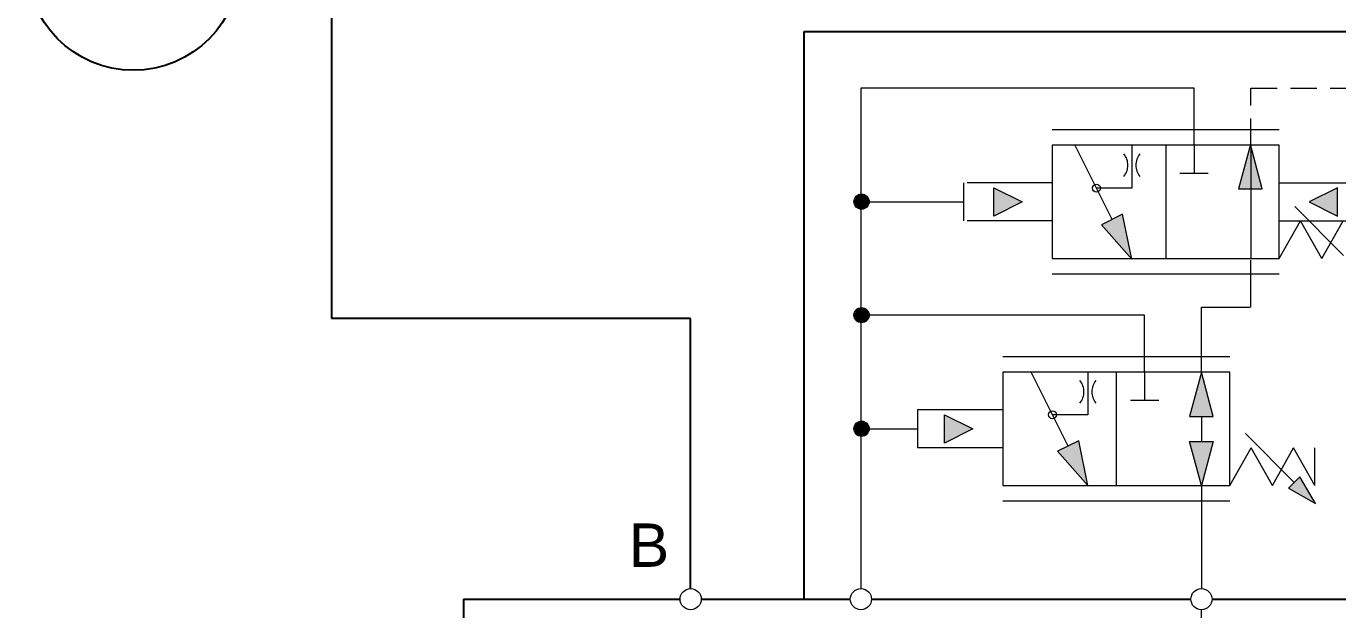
# Model space of a CAD drawing. Header units: inches. Extents: x -45549 to -45252, y 2679 to 2889.
# Drawn here: x -45519.85 to -45495.01, y 2726.37 to 2737.42 of the extents above; entities that cross this region are included whole.
import ezdxf

# ---------------------------------------------------------------- set-up
doc = ezdxf.new("R2010")
doc.units = ezdxf.units.IN
doc.header["$MEASUREMENT"] = 0
for name, pattern in [('AI-Linetype-23', [100.474706, 50.237352, -10.047471, 10.047471, -10.047471, 10.047471, -10.047471]), ('AI-Linetype-24', [100.474706, 50.237352, -10.047471, 10.047471, -10.047471, 10.047471, -10.047471]), ('AI-Linetype-25', [100.474706, 50.237352, -10.047471, 10.047471, -10.047471, 10.047471, -10.047471]), ('AI-Linetype-26', [100.474706, 50.237352, -10.047471, 10.047471, -10.047471, 10.047471, -10.047471]), ('DASHED', [0.75, 0.5, -0.25])]:
    doc.linetypes.add(name, pattern=pattern)
doc.layers.add('katman 1', color=7, linetype='Continuous')
doc.styles.get("Standard").update_dxf_attribs({"font": 'arial.ttf'})

msp = doc.modelspace()

# ---------------------------------------------------------------- linework, layer by layer
at = {"color": 1}
msp.add_line((-45514.066, 2740.348), (-45514.066, 2731.883), dxfattribs=at)
at = {"color": 2, "linetype": 'ByBlock'}
for p, q in [((-45505.114, 2737.32), (-45491.339, 2737.32)), ((-45505.114, 2726.569), (-45505.114, 2737.32)), ((-45511.564, 2726.569), (-45507.465, 2726.569)), ((-45511.564, 2726.569), (-45511.564, 2716.02)), ((-45507.063, 2726.569), (-45504.24, 2726.569)), ((-45503.838, 2726.569), (-45497.789, 2726.569)), ((-45497.388, 2726.569), (-45493.482, 2726.569))]:
    msp.add_line(p, q, dxfattribs=at)
at = {"color": 1, "linetype": 'ByBlock'}
for p, q in [((-45507.267, 2731.883), (-45514.066, 2731.883)), ((-45507.267, 2726.77), (-45507.267, 2731.883))]:
    msp.add_line(p, q, dxfattribs=at)
at = {"color": 7, "linetype": 'Continuous'}
msp.add_circle((-45517.82, 2738.616), 2.029, dxfattribs=at)
at = {"layer": 'katman 1', "color": 7, "lineweight": 9}
for p, q in [((-45504.039, 2736.245), (-45504.039, 2726.77)), ((-45497.728, 2736.245), (-45504.039, 2736.245)), ((-45497.728, 2735.17), (-45497.728, 2736.245)), ((-45500.416, 2735.17), (-45500.416, 2733.02)), ((-45496.115, 2735.17), (-45500.416, 2735.17)), ((-45498.266, 2735.17), (-45498.266, 2733.02)), ((-45496.115, 2733.02), (-45496.115, 2735.17)), ((-45502.093, 2734.453), (-45502.093, 2733.736)), ((-45500.416, 2734.453), (-45502.028, 2734.453)), ((-45496.115, 2734.453), (-45494.503, 2734.453)), ((-45504.039, 2734.095), (-45502.093, 2734.095)), ((-45500.416, 2733.736), (-45502.028, 2733.736)), ((-45496.115, 2733.736), (-45494.503, 2733.736)), ((-45500.416, 2733.02), (-45496.115, 2733.02)), ((-45496.653, 2732.101), (-45496.653, 2732.987)), ((-45497.588, 2730.87), (-45497.588, 2732.101)), ((-45497.588, 2732.101), (-45496.665, 2732.101)), ((-45498.664, 2731.945), (-45504.039, 2731.945)), ((-45498.664, 2730.87), (-45498.664, 2731.945)), ((-45501.351, 2730.87), (-45501.351, 2728.719)), ((-45497.051, 2730.87), (-45501.351, 2730.87)), ((-45499.201, 2730.87), (-45499.201, 2728.719)), ((-45497.051, 2728.719), (-45497.051, 2730.87)), ((-45502.964, 2730.153), (-45502.964, 2729.436)), ((-45501.351, 2730.153), (-45502.964, 2730.153)), ((-45504.039, 2729.794), (-45502.964, 2729.794)), ((-45501.351, 2729.436), (-45502.964, 2729.436)), ((-45501.351, 2728.719), (-45497.051, 2728.719)), ((-45497.588, 2728.719), (-45497.588, 2726.77)), ((-45497.59, 2718.546), (-45497.59, 2726.369))]:
    msp.add_line(p, q, dxfattribs=at)
at = {"layer": 'katman 1', "color": 7, "linetype": 'DASHED', "lineweight": 9}
for p, q in [((-45496.653, 2736.245), (-45493.272, 2736.245)), ((-45496.653, 2735.17), (-45496.653, 2736.245))]:
    msp.add_line(p, q, dxfattribs=at)
at = {"layer": 'katman 1', "color": 7, "lineweight": 18}
for p, q in [((-45496.115, 2735.457), (-45500.416, 2735.457)), ((-45499.281, 2733.762), (-45499.982, 2735.161)), ((-45498.907, 2735.161), (-45498.907, 2734.354)), ((-45497.728, 2735.17), (-45497.728, 2734.632)), ((-45496.661, 2735.182), (-45496.885, 2734.343)), ((-45496.437, 2734.343), (-45496.661, 2735.182)), ((-45496.654, 2735.17), (-45496.653, 2733.02)), ((-45497.459, 2734.632), (-45497.997, 2734.632)), ((-45501.521, 2734.362), (-45500.983, 2734.093)), ((-45501.521, 2733.824), (-45501.521, 2734.362)), ((-45498.907, 2734.354), (-45499.577, 2734.354)), ((-45496.885, 2734.343), (-45496.437, 2734.343)), ((-45495.011, 2734.362), (-45495.548, 2734.093)), ((-45495.011, 2733.824), (-45495.011, 2734.362)), ((-45500.983, 2734.093), (-45501.521, 2733.824)), ((-45495.818, 2734.004), (-45494.895, 2733.081)), ((-45495.548, 2734.093), (-45495.011, 2733.824)), ((-45499.081, 2733.861), (-45499.481, 2733.662)), ((-45498.906, 2733.011), (-45499.081, 2733.861)), ((-45496.115, 2733.02), (-45495.712, 2733.736)), ((-45495.309, 2733.02), (-45495.712, 2733.736)), ((-45495.309, 2733.02), (-45494.906, 2733.736)), ((-45499.481, 2733.662), (-45498.906, 2733.011)), ((-45500.416, 2732.733), (-45496.115, 2732.733)), ((-45497.051, 2731.156), (-45501.351, 2731.156)), ((-45500.113, 2729.47), (-45500.814, 2730.869)), ((-45499.739, 2730.87), (-45499.739, 2730.062)), ((-45498.664, 2730.87), (-45498.664, 2730.332)), ((-45497.589, 2730.87), (-45497.813, 2730.031)), ((-45497.366, 2730.031), (-45497.589, 2730.87)), ((-45498.395, 2730.332), (-45498.932, 2730.332)), ((-45502.456, 2730.062), (-45501.918, 2729.793)), ((-45502.456, 2729.524), (-45502.456, 2730.062)), ((-45499.739, 2730.062), (-45500.409, 2730.062)), ((-45497.813, 2730.031), (-45497.366, 2730.031)), ((-45497.589, 2730.031), (-45497.588, 2729.558)), ((-45501.918, 2729.793), (-45502.456, 2729.524)), ((-45499.913, 2729.57), (-45500.313, 2729.37)), ((-45499.738, 2728.72), (-45499.913, 2729.57)), ((-45497.589, 2728.719), (-45497.813, 2729.558)), ((-45497.813, 2729.558), (-45497.366, 2729.558)), ((-45497.366, 2729.558), (-45497.589, 2728.719)), ((-45496.754, 2729.704), (-45495.83, 2728.78)), ((-45500.313, 2729.37), (-45499.738, 2728.72)), ((-45497.051, 2728.719), (-45496.648, 2729.436)), ((-45496.245, 2728.719), (-45496.648, 2729.436)), ((-45496.245, 2728.719), (-45495.842, 2729.436)), ((-45495.438, 2728.719), (-45495.842, 2729.436)), ((-45495.438, 2728.719), (-45495.438, 2729.436)), ((-45495.723, 2728.887), (-45495.937, 2728.673)), ((-45495.429, 2728.38), (-45495.723, 2728.887)), ((-45495.937, 2728.673), (-45495.429, 2728.38)), ((-45501.351, 2728.433), (-45497.051, 2728.433))]:
    msp.add_line(p, q, dxfattribs=at)
at = {"layer": 'katman 1', "color": 7, "lineweight": 0}
for p, q in [((-45496.661, 2735.182), (-45496.885, 2734.343)), ((-45496.437, 2734.343), (-45496.661, 2735.182)), ((-45501.521, 2734.362), (-45500.983, 2734.093)), ((-45501.521, 2733.824), (-45501.521, 2734.362)), ((-45496.885, 2734.343), (-45496.437, 2734.343)), ((-45495.011, 2734.362), (-45495.548, 2734.093)), ((-45495.011, 2733.824), (-45495.011, 2734.362)), ((-45500.983, 2734.093), (-45501.521, 2733.824)), ((-45495.548, 2734.093), (-45495.011, 2733.824)), ((-45499.081, 2733.861), (-45499.481, 2733.662)), ((-45498.906, 2733.011), (-45499.081, 2733.861)), ((-45499.481, 2733.662), (-45498.906, 2733.011)), ((-45497.589, 2730.87), (-45497.813, 2730.031)), ((-45497.366, 2730.031), (-45497.589, 2730.87)), ((-45502.456, 2730.062), (-45501.918, 2729.793)), ((-45502.456, 2729.524), (-45502.456, 2730.062)), ((-45497.813, 2730.031), (-45497.366, 2730.031)), ((-45501.918, 2729.793), (-45502.456, 2729.524)), ((-45499.913, 2729.57), (-45500.313, 2729.37)), ((-45499.738, 2728.72), (-45499.913, 2729.57)), ((-45497.589, 2728.719), (-45497.813, 2729.558)), ((-45497.813, 2729.558), (-45497.366, 2729.558)), ((-45497.366, 2729.558), (-45497.589, 2728.719)), ((-45500.313, 2729.37), (-45499.738, 2728.72)), ((-45495.723, 2728.887), (-45495.937, 2728.673)), ((-45495.429, 2728.38), (-45495.723, 2728.887)), ((-45495.937, 2728.673), (-45495.429, 2728.38))]:
    msp.add_line(p, q, dxfattribs=at)
at = {"layer": 'katman 1', "color": 7, "linetype": 'AI-Linetype-26', "lineweight": 18}
msp.add_open_spline([(-45499.057, 2734.573), (-45498.956, 2734.699), (-45498.956, 2734.877), (-45499.057, 2735.003)], degree=3, dxfattribs=at)
at = {"layer": 'katman 1', "color": 7, "linetype": 'AI-Linetype-25', "lineweight": 18}
msp.add_open_spline([(-45498.757, 2735.003), (-45498.857, 2734.877), (-45498.857, 2734.699), (-45498.757, 2734.573)], degree=3, dxfattribs=at)
at = {"layer": 'katman 1', "color": 7, "lineweight": 9}
for points in [[(-45504.17, 2734.098), (-45504.17, 2734.018), (-45504.106, 2733.954), (-45504.026, 2733.954), (-45503.946, 2733.954), (-45503.882, 2734.018), (-45503.882, 2734.098), (-45503.882, 2734.178), (-45503.946, 2734.242), (-45504.026, 2734.242), (-45504.106, 2734.242), (-45504.17, 2734.178), (-45504.17, 2734.098)], [(-45504.17, 2734.098), (-45504.17, 2734.018), (-45504.106, 2733.954), (-45504.026, 2733.954), (-45503.946, 2733.954), (-45503.882, 2734.018), (-45503.882, 2734.098), (-45503.882, 2734.178), (-45503.946, 2734.242), (-45504.026, 2734.242), (-45504.106, 2734.242), (-45504.17, 2734.178), (-45504.17, 2734.098)], [(-45504.17, 2731.948), (-45504.17, 2731.868), (-45504.106, 2731.804), (-45504.026, 2731.804), (-45503.946, 2731.804), (-45503.882, 2731.868), (-45503.882, 2731.948), (-45503.882, 2732.028), (-45503.946, 2732.092), (-45504.026, 2732.092), (-45504.106, 2732.092), (-45504.17, 2732.028), (-45504.17, 2731.948)], [(-45504.17, 2731.948), (-45504.17, 2731.868), (-45504.106, 2731.804), (-45504.026, 2731.804), (-45503.946, 2731.804), (-45503.882, 2731.868), (-45503.882, 2731.948), (-45503.882, 2732.028), (-45503.946, 2732.092), (-45504.026, 2732.092), (-45504.106, 2732.092), (-45504.17, 2732.028), (-45504.17, 2731.948)], [(-45504.17, 2729.798), (-45504.17, 2729.718), (-45504.106, 2729.654), (-45504.026, 2729.654), (-45503.946, 2729.654), (-45503.882, 2729.718), (-45503.882, 2729.798), (-45503.882, 2729.877), (-45503.946, 2729.942), (-45504.026, 2729.942), (-45504.106, 2729.942), (-45504.17, 2729.877), (-45504.17, 2729.798)], [(-45504.17, 2729.798), (-45504.17, 2729.718), (-45504.106, 2729.654), (-45504.026, 2729.654), (-45503.946, 2729.654), (-45503.882, 2729.718), (-45503.882, 2729.798), (-45503.882, 2729.877), (-45503.946, 2729.942), (-45504.026, 2729.942), (-45504.106, 2729.942), (-45504.17, 2729.877), (-45504.17, 2729.798)], [(-45507.063, 2726.569), (-45507.063, 2726.68), (-45507.153, 2726.77), (-45507.264, 2726.77), (-45507.375, 2726.77), (-45507.465, 2726.68), (-45507.465, 2726.569), (-45507.465, 2726.459), (-45507.375, 2726.369), (-45507.264, 2726.369), (-45507.153, 2726.369), (-45507.063, 2726.459), (-45507.063, 2726.569)], [(-45503.838, 2726.569), (-45503.838, 2726.68), (-45503.928, 2726.77), (-45504.039, 2726.77), (-45504.15, 2726.77), (-45504.24, 2726.68), (-45504.24, 2726.569), (-45504.24, 2726.459), (-45504.15, 2726.369), (-45504.039, 2726.369), (-45503.928, 2726.369), (-45503.838, 2726.459), (-45503.838, 2726.569)], [(-45497.388, 2726.569), (-45497.388, 2726.68), (-45497.478, 2726.77), (-45497.588, 2726.77), (-45497.699, 2726.77), (-45497.789, 2726.68), (-45497.789, 2726.569), (-45497.789, 2726.459), (-45497.699, 2726.369), (-45497.588, 2726.369), (-45497.478, 2726.369), (-45497.388, 2726.459), (-45497.388, 2726.569)]]:
    msp.add_open_spline(points, degree=3, knots=[0, 0, 0, 0, 1, 1, 1, 2, 2, 2, 3, 3, 3, 4, 4, 4, 4], dxfattribs=at)
at = {"layer": 'katman 1', "color": 7, "lineweight": 18}
for points in [[(-45499.652, 2734.354), (-45499.652, 2734.312), (-45499.619, 2734.278), (-45499.577, 2734.278), (-45499.536, 2734.278), (-45499.502, 2734.312), (-45499.502, 2734.354), (-45499.502, 2734.395), (-45499.536, 2734.429), (-45499.577, 2734.429), (-45499.619, 2734.429), (-45499.652, 2734.395), (-45499.652, 2734.354)], [(-45500.484, 2730.062), (-45500.484, 2730.02), (-45500.451, 2729.987), (-45500.409, 2729.987), (-45500.368, 2729.987), (-45500.334, 2730.02), (-45500.334, 2730.062), (-45500.334, 2730.103), (-45500.368, 2730.137), (-45500.409, 2730.137), (-45500.451, 2730.137), (-45500.484, 2730.103), (-45500.484, 2730.062)]]:
    msp.add_open_spline(points, degree=3, knots=[0, 0, 0, 0, 1, 1, 1, 2, 2, 2, 3, 3, 3, 4, 4, 4, 4], dxfattribs=at)
at = {"layer": 'katman 1', "color": 7, "linetype": 'AI-Linetype-24', "lineweight": 18}
msp.add_open_spline([(-45499.889, 2730.282), (-45499.788, 2730.407), (-45499.788, 2730.586), (-45499.889, 2730.711)], degree=3, dxfattribs=at)
at = {"layer": 'katman 1', "color": 7, "linetype": 'AI-Linetype-23', "lineweight": 18}
msp.add_open_spline([(-45499.589, 2730.711), (-45499.689, 2730.586), (-45499.689, 2730.407), (-45499.589, 2730.282)], degree=3, dxfattribs=at)
at = {"layer": 'katman 1', "color": 7, "lineweight": 0}
msp.add_open_spline([(-45507.063, 2726.569), (-45507.063, 2726.68), (-45507.153, 2726.77), (-45507.264, 2726.77), (-45507.375, 2726.77), (-45507.465, 2726.68), (-45507.465, 2726.569), (-45507.465, 2726.459), (-45507.375, 2726.369), (-45507.264, 2726.369), (-45507.153, 2726.369), (-45507.063, 2726.459), (-45507.063, 2726.569)], degree=3, knots=[0, 0, 0, 0, 1, 1, 1, 2, 2, 2, 3, 3, 3, 4, 4, 4, 4], dxfattribs=at)
at = {"layer": 'katman 1', "color": 7, "linetype": 'Continuous'}
for points in [[(-45496.661, 2734.343), (-45496.885, 2734.343), (-45496.661, 2735.182)], [(-45496.661, 2734.343), (-45496.661, 2735.182), (-45496.437, 2734.343)], [(-45501.521, 2733.824), (-45501.521, 2734.362), (-45500.983, 2734.093)], [(-45495.011, 2733.824), (-45495.548, 2734.093), (-45495.011, 2734.362)], [(-45499.081, 2733.209), (-45499.481, 2733.662), (-45499.081, 2733.861)], [(-45499.081, 2733.209), (-45499.081, 2733.861), (-45498.906, 2733.011)], [(-45497.589, 2730.031), (-45497.813, 2730.031), (-45497.589, 2730.87)], [(-45497.589, 2730.031), (-45497.589, 2730.87), (-45497.366, 2730.031)], [(-45502.456, 2729.524), (-45502.456, 2730.062), (-45501.918, 2729.793)], [(-45499.913, 2728.917), (-45500.313, 2729.37), (-45499.913, 2729.57)], [(-45499.913, 2728.917), (-45499.913, 2729.57), (-45499.738, 2728.72)], [(-45497.589, 2728.719), (-45497.813, 2729.558), (-45497.589, 2729.558)], [(-45497.589, 2728.719), (-45497.589, 2729.558), (-45497.366, 2729.558)], [(-45495.723, 2728.55), (-45495.937, 2728.673), (-45495.723, 2728.887)], [(-45495.723, 2728.55), (-45495.723, 2728.887), (-45495.429, 2728.38)]]:
    msp.add_solid(points, dxfattribs=at)
at = {"layer": 'katman 1', "color": 7, "linetype": 'Continuous', "lineweight": 9}
for points in [[(-45504.026, 2733.954), (-45504.128, 2734.2), (-45504.026, 2734.242)], [(-45504.026, 2733.954), (-45504.026, 2734.242), (-45503.924, 2733.996)], [(-45503.924, 2733.996), (-45504.026, 2734.242), (-45503.924, 2734.2)], [(-45504.128, 2733.996), (-45504.17, 2734.098), (-45504.128, 2734.2)], [(-45504.128, 2733.996), (-45504.128, 2734.2), (-45504.026, 2733.954)], [(-45503.924, 2733.996), (-45503.924, 2734.2), (-45503.882, 2734.098)], [(-45504.128, 2731.846), (-45504.17, 2731.948), (-45504.128, 2732.05)], [(-45504.026, 2731.804), (-45504.128, 2732.05), (-45504.026, 2732.092)], [(-45504.128, 2731.846), (-45504.128, 2732.05), (-45504.026, 2731.804)], [(-45504.026, 2731.804), (-45504.026, 2732.092), (-45503.924, 2731.846)], [(-45503.924, 2731.846), (-45504.026, 2732.092), (-45503.924, 2732.05)], [(-45503.924, 2731.846), (-45503.924, 2732.05), (-45503.882, 2731.948)], [(-45504.128, 2729.696), (-45504.17, 2729.798), (-45504.128, 2729.9)], [(-45504.026, 2729.654), (-45504.128, 2729.9), (-45504.026, 2729.942)], [(-45504.128, 2729.696), (-45504.128, 2729.9), (-45504.026, 2729.654)], [(-45504.026, 2729.654), (-45504.026, 2729.942), (-45503.924, 2729.696)], [(-45503.924, 2729.696), (-45504.026, 2729.942), (-45503.924, 2729.9)], [(-45503.924, 2729.696), (-45503.924, 2729.9), (-45503.882, 2729.798)]]:
    msp.add_solid(points, dxfattribs=at)

# ---------------------------------------------------------------- texts
at = {"layer": 'katman 1', "color": 7}
msp.add_text('B', height=0.822, dxfattribs=at).set_placement((-45508.435, 2727.181))

doc.saveas('drawing.dxf')
